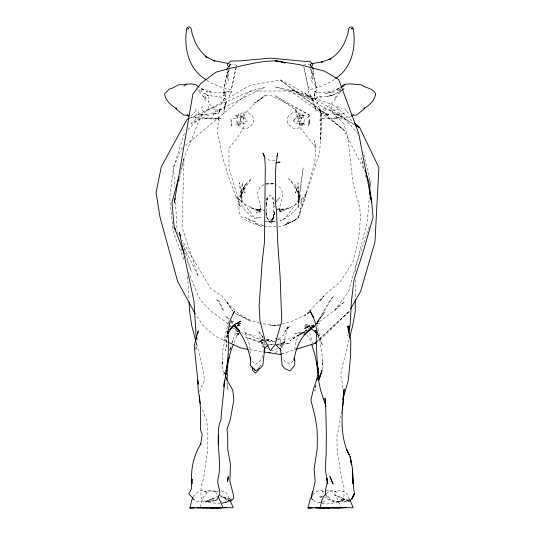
<?xml version="1.0" encoding="UTF-8"?>
<svg xmlns="http://www.w3.org/2000/svg" width="535" height="535" viewBox="0 0 535 535"><rect width="100%" height="100%" fill="white"/><g stroke="black" fill="none" stroke-linecap="round" stroke-linejoin="round"><path stroke-width="0.4" stroke-dasharray="2.67 2.01" d="M228.786 69.162L228.345 81.581L225.743 83.955L224.078 86.436C225.897 80.33 226.064 73.79 229.996 68.406M355.434 279.825L355.233 297.928M355.541 271.599L355.601 266.657L367.264 222.226L369.344 197.535M294.945 349.776L295.066 345.657L295.995 340.721L299.406 334.636L306.95 329.948M195.904 348.954L196.151 342.367M316.907 98.748L317.048 96.32M208.469 108.291L208.603 106.231M309.411 124.742L309.665 120.95L308.595 123.518M313.543 69.162L312.453 79.026L312.534 74.097L310.367 68.426M199.936 391.747L200.063 390.095L204.53 380.224L202.31 365.412L196.077 342.032M263.621 347.309L264.751 340.601M370.461 184.368L370.594 182.723L363.131 151.766M227.308 334.963L225.683 350.599L227.388 335.786M195.944 349.776L197.428 337.431M348.118 333.318L347.817 335.786L348.338 333.506M206.878 80.303L209.74 82.49L220.601 86.971L231.28 89.893L236.196 66.855M236.537 65.618L236.61 65.176L231.742 64.193M267.634 197.535L266.203 205.768L267.634 197.535L270.195 195.114L272.723 197.535L273.184 202.471L274.856 206.704M227.261 70.573C227.101 79.414 221.35 87.539 225.282 96.313L221.697 103.716L225.609 96.313L225.115 93.839L223.282 96.093L225.77 93.826L224.58 91.371L223.643 93.892L225.75 91.766L223.282 92.421L230.652 91.371L223.282 92.394L206.002 91.906L210.937 91.92L208.155 91.572L206.002 89.78L203.534 89.465L198.224 86.683M274.736 211.82L272.87 222.226L273.278 217.284L274.736 211.82L271.365 223.296L274.736 211.82L273.365 217.284L270.162 222.787L266.771 217.284L265.895 211.151L266.771 217.284L270.162 222.787L273.372 217.284L273.699 202.471L275.13 207.406M315.964 384.826L314.807 390.971L316.065 384.826M266.183 205.514L266.784 202.471L266.791 217.284L270.195 220.848L273.372 217.284M230.578 349.415L231.367 345.463M231.996 342.3L232.31 340.721L231.882 342.28M236.289 66.875L231.28 89.893M178.911 181.465L179.446 179.044M179.62 178.235L184.067 158.032L201.555 114.523L191.262 123.552L265.253 87.065L250.44 91.077L190.079 117.974M200.291 507.18C201.167 500.392 204.116 493.109 210.997 490.535L213.659 490.515L216.568 492.153L217.464 492.086L214.588 491.765L216.568 492.153L219.497 490.274M321.963 369.645L323.006 365.412L322.244 360.47L322.378 365.412L322.852 360.47L319.763 340.099L317.83 336.468M228.659 321.762L223.824 340.721L226.94 335.278M349.154 339.611L342.607 365.412L340.608 375.282L341.825 380.224L343.015 390.095M341.778 411.368L339.518 419.721L338.722 429.598L337.063 434.534L336.963 439.476L337.124 449.346L338.481 459.224L342.139 481.44L343.403 483.907L343.918 486.375L343.992 496.253L343.102 498.72M180.616 170.732L184.067 158.032L182.054 227.161L198.378 276.535L183.331 245.866M236.49 65.611L236.61 65.176M229.736 350.077L231.026 345.403M228.231 355.534L228.9 353.254M229.782 350.218L231.113 345.657M184.428 133.349L173.307 167.91L181.572 148.583L182.85 147.52M231.628 344.079L236.002 330.65L237.935 331.486M369.27 226.693L355.601 266.657L348.599 291.348L334.288 311.016L344.587 301.586L339.023 305.9L333.98 310.674L315.61 324.671M266.062 200.551L267.125 197.535L266.162 199.649M229.441 69.831L227.763 74.097L227.79 79.026L226.867 69.985M234.049 342.828L236.41 336.916L239.185 333.231M259.515 367.338L260.498 365.077L258.492 367.324M262.966 355.534L260.592 360.737L255.382 364.542L251.664 360.47M225.476 371.27L223.423 375.282L225.242 372.046M193.356 496.955L194.071 495.584L197.883 492.046L200.806 490.535L203.467 490.515L206.383 492.153L207.272 492.086L204.397 491.765L206.383 492.153L209.305 490.274L215.337 492.401L217.297 494.554M316.573 323.354L329.313 301.158L333.586 295.842L316.666 323.394M281.209 346.82L285.028 340.735L279.899 345.563L285.008 341.965L275.893 345.175M237.547 325.909L238.409 324.544M227.562 334.856C222.781 344.032 221.577 355.18 222.48 365.412L222.54 360.47L221.764 365.412L224.626 374.981M237.446 325.909L238.342 324.544M270.73 340.594L271.245 340.347L272.817 341.49A1.866 0.354 -2.8 0 1 270.556 341.337A1.866 0.354 -2.8 0 1 271.92 340.842L270.73 340.594A22.537 0.836 0 0 1 266.189 340.594M316.773 323.601L325.099 311.838L316.546 322.297M281.55 347.623L282.975 345.657L287.917 325.909L285.289 331.56L289.903 325.882L285.021 330.884L283.851 334.843L275.953 341.21M293.147 120.997L297.333 116.055L304.756 115.226L302.282 115.801L301.981 113.788L304.107 116.062L302.282 117.881L299.814 117.573L297.346 118.322L299.48 116.062L299.058 118.529L299.613 123.465L297.346 121.204L299.814 121.639L301.64 123.465L300.536 125.939L299.814 123.632L304.756 124.133L302.282 123.946L299.814 124.695L299.814 123.946L294.879 123.465L294.879 121.131L293.147 120.997L297.333 116.055L299.888 116.108L299.439 118.342L302.215 118.509L299.814 121.284L302.609 123.732L302.282 123.98L304.756 123.665L302.282 123.946M336.248 96.313L334.382 98.493L337.037 96.501L339.163 93.839L336.849 91.378M275.117 202.872L279.718 197.535L275.973 201.855M335.82 98.781C332.389 102.519 328.965 106.732 324.063 108.505L322.11 111.126L326.972 114.443L324.471 113.601L329.44 114.283L322.016 113.627L319.348 108.973L320.177 110.551L317.094 108.826L315.489 108.652L313.356 103.716L312.152 98.821L314.627 98.681L320.164 96.721L331.907 95.698L334.91 94.374L326.972 96.654L331.907 95.698L334.355 93.806L336.849 93.19L339.177 91.044L341.785 90.609L339.712 89.111M309.671 311.076L319.121 300.603L324.096 296.123L319.703 301.459L323.702 295.735L339.926 282.306L353 261.722L358.898 236.216L360.483 217.284L359.727 207.413L352.953 182.723L347.984 138.284L343.972 124.026L328.931 109.026L353.421 123.832M292.892 361.011L289.943 364.241L284.413 361.045L282.915 357.601M238.851 333.198L235.995 336.214L239.259 333.666M187.925 129.784L206.008 111.38L244.602 88.335L250.44 85.292L280.066 79.822L289.943 84.818L339.712 113.293L357.995 133.536M311.945 326.905L314.246 324.605M349.295 311.25L317.081 341.25L349.295 311.25L324.564 335.826L317.282 341.43M338.849 93.451L341.785 90.642L339.344 89.011L336.849 89.552L339.177 91.044L338.742 88.329L340.086 87.66M201.066 115.734L203.233 113.681M312.42 326.959L314.246 325.24M314.854 324.665L319.114 320.659L316.62 322.498M326.972 115.834L329.306 113.647M309.103 311.604L304.542 315.857L310.641 311.637M312.707 495.076L315.978 492.046L318.9 490.535L321.562 490.515L324.477 492.153L322.491 491.765L325.367 492.086M326.39 493.558L328.029 492.046L330.951 490.535L333.613 490.515L336.528 492.153L337.418 492.086L334.542 491.765L336.528 492.153L339.451 490.274L345.483 492.401L347.442 494.554L349.462 499.068M324.504 110.665L326.704 108.752M342.353 90.161L344.045 88.71L343.095 87.767M184.849 85.466L183.786 86.369L185.016 85.526M191.189 115.654L193.65 113.594M342.353 90.134L344.045 88.71M185.398 145.386L250.44 91.077L294.879 90.91L334.382 105.435L352.919 121.679M193.657 113.119L196.111 111.133M312.366 328.289L314.928 326.216M312.306 327.193L314.299 325.675M237.56 326.062L239.968 324.237M201.066 108.117L203.534 106.331M334.261 79.427L330.784 81.909L319.402 86.971L308.722 89.893L303.713 66.875M204.47 98.781L206.463 101.035L208.469 101.704L208.088 100.901L208.663 103.429L213.411 107.288L216.133 108.545L217.732 111.126L215.491 113.306L213.411 114.383L215.879 113.594L213.411 113.975L218.347 113.594L220.861 108.531L218.862 111.367L220.815 109.742L223.496 108.705C226.058 106.131 226.532 102.131 225.75 98.714L220.815 97.45L218.608 96.206L213.411 96.2L208.469 95.491L205.42 94.414L208.469 95.718L205.942 93.906L203.534 93.21L201.147 91.131L201.561 88.409L203.534 89.539L201.147 91.131L198.599 90.636L196.352 88.563M326.123 491.103L327.4 490.274L333.432 492.401L335.391 494.554L340.788 506.605M338.742 88.329L336.849 89.552L339.016 88.603L334.382 89.733L332.175 91.559L319.569 92.682L314.627 91.906L317.094 92.582L314.526 91.405L314.132 96.313L317.589 103.168L314.386 96.868L314.506 93.658L314.132 96.313L316.673 88.904L316.312 86.436L316.111 88.904C316.051 82.303 312.968 75.943 312.741 69.162M263.969 184.682L260.097 187.15L257.489 192.6C257.462 199.321 262.397 205.58 259.341 212.348L260.759 208.088L258.499 212.348L260.318 209.051L264.504 210.636M306.869 330.015L289.943 340.675L307.665 329.446M306.869 329.901C297.694 335.973 286.446 342.781 275.13 338.294M304.756 332.115L299.821 334.883L304.054 332.616M309.919 312.045L299.821 317.703L289.943 322.224L280.587 324.297M351.214 116.597C346.112 118.857 339.919 117.988 334.382 118.068L339.317 117.693L342.032 116.209L339.317 117.693L334.382 118.068L336.368 118.041L334.382 118.696L322.037 118.67L319.923 120.997L320.318 113.594L318.8 106.184L321.053 113.594L321.455 128.407L319.549 152.622L302.021 207.413L314.613 162.847L315.677 153.097L314.406 140.752L316.172 148.162L300.73 128.413L294.986 108.458L301.86 118.536L294.437 109.033L275.13 95.718L308.835 114.604L270.195 95.136L265.253 95.986L254.546 102.981L265.253 95.304L254.927 103.315L245.244 113.273L243.024 118.536L243.224 113.601L243.626 123.471L243.091 128.413L236.503 139.214L228.953 148.162L228.987 167.91L237.7 197.535L241.392 201.541L235.955 196.753L228.853 177.787L221.423 153.097L220.079 143.219L217.551 133.342L218.614 116.062L219.424 120.997L218.347 119.037L206.002 118.703L203.942 118.135L213.411 117.974L220.868 118.73L191.189 117.72L188.46 116.255M214.301 500.085L210.944 501.897L206.008 501.449L208.122 501.034M312.58 327.815L314.74 326.664M275.13 352.585L279.651 350.244M322.398 496.44L319.569 497.858L321.682 497.129M311.036 325.915L314.633 324.123M277.832 348.499L275.13 349.837L270.636 350.632M339.611 91.666L341.785 90.642M208.028 500.733L206.008 501.676L201.066 501.944L196.131 501.402L195.014 500.513M211.572 499.148L217.417 496.5M208.469 109.14L203.534 111.347L201.066 108.973M208.316 500.446L206.008 501.409L210.944 501.843L213.967 500.813M212.295 498.847L215.879 497.363M237.654 324.872L239.112 324.324M339.317 108.959L331.907 111.333L331.907 109.14M281.637 353.949L294.992 349.703M312.58 327.139L314.74 326.497M210.944 500.486L214.782 499.422M263.14 339.585L260.318 340.32L265.253 340.207M218.815 495.998L220.815 495.477L225.93 498.7L229.589 498.974M317.295 323.829L319.569 323.247L315.456 323.976M279.812 324.471L275.13 325.501L270.195 325.434L279.243 325.313M303.392 65.176L309.036 64.173M277.598 345.068L289.943 343.189L276.776 344.266M275.13 341.323L270.195 341.992L266.443 340.133M338.495 502.071C332.723 502.572 326.751 505.608 321.114 502.753M304.756 332.242L294.879 333.352L303.933 332.723M322.037 496.406L319.569 496.661L322.037 496.788M319.569 502.218L324.504 501.756L319.569 502.592L314.633 501.462L313.483 500.365M238.095 123.879L235.627 124.087L245.505 123.465L245.505 121.131L247.25 120.997L242.943 116.162L235.627 115.286L238.095 115.827L238.262 113.788L236.296 116.062L238.095 117.867L240.563 117.546L243.037 118.436L240.743 116.062L240.777 123.465L243.037 121.198L240.563 121.545L238.643 123.465L237.741 125.585L240.563 123.919L240.563 124.561L237.774 123.679L237.868 121.358L240.75 120.87L240.195 116.222L242.943 116.162M273.485 344.533L270.195 344.801L267.794 344.105M310.313 326.27L314.633 325.922L311.337 325.922M276.776 209.145L280.066 208.944L285.008 209.981L280.066 209.379L290.311 207.54L279.678 211.96L294.879 205.273L299.393 202.123L306.869 192.6C300.978 204.517 292.678 215.786 280.066 221.042L285.717 217.865L299.988 197.843L298.764 202.471L298.55 207.413L297.955 182.723L298.764 202.471L303.144 167.91L300.302 187.658L298.764 202.471L298.497 192.6L299.526 198.291L295.233 186.815L298.015 192.6L291.849 182.723L288.753 178.797L294.879 184.555L297.286 187.658L295.22 193.041L297.119 187.658L300.697 196.345L302.128 202.471L298.898 217.284L294.879 220.106L298.43 217.284L300.309 213.218L301.138 207.413L298.43 217.284L294.879 220.306L285.008 224.981L289.101 221.423L285.008 225.148L280.066 226.532L276.776 226.472M266.41 339.792L270.195 339.578L265.253 339.029M265.253 184L274.308 183.813L265.253 183.853M280.066 325.307L275.13 325.501L260.318 323.441M338.495 501.703L334.382 501.823L328.243 499.824L326.617 496.467M237.099 325.668L241.185 325.588L236.704 325.514M339.317 501.863L334.382 501.957L329.219 498.914L338.615 501.71M266.082 183.986L275.13 183.826M276.776 209.218L280.066 209.165L278.895 208.403L280.888 212.348L279.604 208.423L280.059 212.362L279.825 206.49L282.32 197.535L282.761 192.6L280.093 187.611L276.374 184.776M229.14 499.463L224.653 499.509L227.676 500.406M275.13 160.507L270.195 160.46L265.293 157.852M269.332 344.507L273.318 344.553M275.953 226.459L260.318 226.191L254.446 223.048L263.849 225.523M233.16 118.516L235.627 118.663M345.931 499.188L347.536 499.309M220.273 503.729L206.008 502.144L201.829 498.72L201.013 496.112L201.073 486.375L203.521 478.905L207.814 449.346L207.861 429.598L206.196 419.172L201.394 407.57M341.785 501.696L343.43 501.87M324.504 496.915L329.446 497.483L327.012 496.239M264.43 225.85C256.232 225.563 248.186 222.359 241.833 217.284C238.075 213.238 239.138 207.513 238.898 202.471L240.489 207.506L238.068 202.471L238.563 197.535L251.57 178.71C245.946 183.525 241.064 188.989 240.282 196.833L245.07 186.615L240.824 198.131L242.315 182.723L241.499 202.471L239.419 182.723L243.131 202.471L254.66 217.865L260.906 217.611L255.382 218.695C246.247 214.428 241.031 205.065 235.955 196.753L245.505 204.497L255.382 209.707L250.039 207.547L255.382 208.663L261.006 211.679L255.382 209.078L260.318 209.794L255.382 209.954L260.318 209.352L255.382 210.783L260.318 208.931L264.504 210.596M220.821 501.843L222.466 502.097M249.618 349.676L262.785 351.736M200.993 89.104L203.534 89.539M263.849 339.926C256.807 338.715 249.952 336.174 244.348 331.66L246.414 335.786L249.805 345.657L250.179 353.434M231.053 499.081L220.821 496.915M240.569 332.643L255.315 335.813M231.334 321.187L235.948 322.364M264.604 343.176L245.505 336.97L266.276 345.322L260.338 340.701L264.176 346.7L266.116 347.884M231.013 326.865L229.475 326.417L230.946 327.193M259.562 323.207L251.256 320.659L235.634 313.617L250.26 321.074C241.017 315.891 232.812 309.11 225.991 300.998L232.692 311.096L225.977 300.871L221.724 295.855L210.944 288.84L181.853 240.068M308.481 325.106L304.756 323.789L306.314 325.059M221.002 490.802L225.523 492.401L227.489 494.554L229.508 499.068M343.59 498.453L334.382 494.989L344.299 498.707M275.873 338.561L280.293 339.959L281.203 348.158M227.188 341.738L215.297 336.248L203.454 325.909L196.124 315.135M336.849 106.325L341.785 108.652M231.688 327.587L236.109 329.928L231.949 326.771M354.678 124.782L294.879 90.91L275.13 86.897L313.691 99.269L294.879 90.91L289.943 90.709L343.497 129.102L364.576 170.805M235.962 330.617L237.935 331.787M266.764 348.272L268.055 349.061M205.681 96.327L206.002 98.5L203.32 96.527L197.475 89.599M228.104 323.849L210.997 311.042L201.16 301.078L198.425 296.283L188.608 272.368M228.766 324.357L230.759 325.868M229.334 318.98L225.656 316.091L229.288 320.599M346.72 111.534L349.154 113.574M213.632 108.739L215.879 110.651M203.514 96.313L206.002 98.5M262.846 336.829L261.047 335.177L263.34 338.294M344.493 108.725L346.72 110.778M337.11 113.674L339.317 115.727M317.609 334.348L319.341 335.987L317.857 334.087M319.863 96.34L322.037 98.567M306.715 334.743L310.18 339.778L311.169 342.915M231.113 321.602L233.32 324.036M229.809 321.241L232.926 325.106M231.173 320.425L233.748 323.635M263.32 338.227L258.86 330.851L260.585 340.721L261.963 345.657L263.521 348.205M317.643 334.776L318.827 336.702L317.65 333.773M177.152 232.183L178.436 234.33M369.09 179.747L370.594 182.723L370.909 188.48M310.721 69.135L313.169 74.097L316.085 86.436L314.66 83.921L311.898 81.674L310.909 79.026L311.845 74.097L311.464 69.162M274.181 199.649L273.238 197.535L274.315 200.585M317.69 333.907L322.625 345.657L319.448 335.786L317.415 325.909L316.279 323.04M185.257 255.837L191.256 271.332L183.345 245.438M183.826 259.381L173.28 232.096L169.655 197.535L173.554 167.91L174.637 187.063M307.612 326.671L308.401 328.951M309.718 332.75L312.467 342.895M181.004 247.952L182.522 252.627M363.218 163.576L361.533 158.032L364.495 170.959M312.654 343.684L313.222 346.058M208.469 96.922L208.851 98.567M365.418 175.005L366.529 179.847M303.8 66.855L308.722 89.893M226.833 382.846L228.057 390.095L227.235 382.692M195.857 108.732L196.124 110.986M331.74 106.244L331.907 108.304M312.219 493.785L312.373 496.253M187.631 276.535L188.975 300.402M175.487 202.056L177.132 231.207M198.599 111.454L198.599 113.587M213.411 113.039L213.411 115.827M196.124 113.781L196.124 115.861M263.501 340.574A22.537 0.836 0 0 1 260.05 340.534A0.869 0.354 0 0 0 259.141 340.875A0.869 0.354 0 0 0 259.97 341.25A11.569 7.082 0 0 1 264.33 340.494M266.149 340.494A11.569 7.082 0 0 1 270.503 341.25M321.053 113.594L320.712 140.752L321.053 113.594L319.569 108.652L321.053 113.594M224.165 108.652L223.837 113.594L225.202 103.716L224.165 108.652L226.593 101.249L224.165 108.652M309.197 120.997L308.728 125.939L307.759 123.465L309.043 120.997L309.464 118.529L309.197 120.997M219.149 111.126L218.782 113.594L219.504 111.126L218.909 108.652L219.149 111.126M237.694 116.162L236.784 118.676L236.784 121.773L237.694 124.287L242.863 128.346L247.437 128.346L252.607 124.287L253.523 121.773L253.523 118.676L252.607 116.162L247.437 112.103L242.863 112.103L237.694 116.162M288.278 116.162L287.369 118.676L287.369 121.773L288.278 124.287L293.454 128.346L298.022 128.346L303.198 124.287L304.107 121.773L304.107 118.676L303.198 116.162L298.022 112.103L293.454 112.103L288.278 116.162M231.568 91.371L229.241 96.313L231.568 91.371M246.635 183.559L243.164 187.658L245.11 193.115L242.964 187.658L246.635 183.559M309.197 116.062L307.224 118.095L309.284 116.062L308.762 113.594L309.197 116.062M260.318 209.051L256.412 213.07L260.318 209.105M342.494 498.72L341.437 499.804L342.494 498.72M294.879 220.306L285.008 224.787L294.879 220.306M329.44 92.308L324.892 93.879L329.44 92.388L334.382 91.913L329.44 92.308M238.449 333.084L235.634 333.686L238.449 333.091M344.252 113.774L334.382 114.403L344.252 113.774M201.066 114.256L198.599 114.289L208.469 114.383L201.066 114.256M275.13 221.503L265.253 221.523L275.13 221.503M255.717 221.617L250.447 220.607L245.358 217.457L250.447 220.052L255.717 221.617M225.757 497.965L220.821 496.192L225.93 498.7L225.757 497.965M219.424 301.225L215.879 299.413L218.093 301.225L223.77 311.096L219.424 301.225M196.124 117.747L193.556 116.062L196.124 117.76M325.006 113.132L280.066 79.822L324.444 113.654L329.507 118.476L344.259 130.7L325.006 113.132M308.849 96.313L304.756 92.843L313.871 101.249L308.314 91.371L310.567 96.313L313.871 101.249L308.849 96.313M315.583 108.652L314.567 104.078L316.038 111.126L315.583 108.652M231.789 125.939L230.739 118.355L231.789 125.939"/><path stroke-width="0.8" d="M196.271 339.076L193.984 301.225L179.272 232.096L180.469 236.022M348.76 332.496L349.034 325.909L348.526 330.021M224.479 380.224C224.038 393.446 221.604 406.493 221.049 419.721C217.13 427.599 218.822 435.998 218.387 444.411L218.367 434.534C217.344 449.407 221.657 464.3 218.006 478.972C216.782 484.142 220.206 488.629 219.724 493.785L216.983 499.784L214.716 500.559M225.696 372.969L225.536 376.132L227.148 380.224L232.745 390.095L233.842 399.973L230.271 419.721L226.927 429.598L227.689 434.534L227.743 449.346L230.465 464.159L229.889 481.44L233.782 496.253L233.313 498.72L230.692 501.308L228.432 500.633M312.54 492.962L315.162 481.44L314.099 469.095L317.168 449.346L317.329 439.476L317.121 429.598L315.229 417.487L310.902 399.973L313.543 388.771L316.473 380.224L319.228 375.57M227.95 361.292L227.455 370.347L226.593 374.58M250.668 358.423L250.581 359.868C248.073 347.329 243.345 334.194 233.447 325.755M199.622 395.86L199.301 399.973L200.351 403.771M226.96 380.224L227.408 375.282L226.211 370.347L226.292 371.992M186.775 28.395C183.545 47.093 188.313 69.229 205.734 79.427M176.222 107.588L176.068 108.953L183.786 115.119L188.721 115.239M227.676 333.318L230.378 319.756L234.564 311.096L232.932 313.918M316.834 380.224L317.402 375.282L318.579 371.056M223.904 385.16L224.386 381.047M312.641 65.872L312.841 64.22L309.691 61.191L304.756 61.344L270.195 58.101L240.569 60.863L230.692 61.07L227.422 64.22L227.609 65.872M197.923 333.318L198.217 330.851L194.225 345.657L198.184 384.337M342.186 409.85L343.617 399.973L343.363 395.86M250.614 356.959L250.347 365.505L255.483 370.702L260.318 368.214L262.832 365.412L264.805 347.743M312.353 492.962L312.627 491.317L311.169 496.253L311.771 498.72L312.915 499.817M223.871 386.858C226.626 368.394 230.07 349.522 227.736 330.851M229.007 357.313L227.535 362.603M175.179 198.431L174.29 202.471L192.934 93.846L200.732 83.627L215.879 72.198L230.692 68.166L255.382 62.862L265.253 61.371L275.13 60.796L280.066 61.425L285.008 62.969L281.209 62.134M348.512 332.75L350.077 325.909L351.441 301.225L353.936 280.293L363.425 250.861L373.089 217.284L371.718 202.471L368.989 182.569L365.137 169.909M264.731 347.743L264.056 350.599L265.253 347.569L268.169 345.383M225.971 370.748L230.792 350.953L233.454 344.306M349.562 338L352.632 325.909L355.287 311.096L355.24 299.58M276.943 156.173L277.725 153.097L276.093 162.974L275.505 172.845L275.478 202.471L276.602 212.348L277.665 241.974L280.119 276.535L281.744 320.973L274.85 345.095L270.335 350.599L265.186 340.869L260.017 320.973L259.121 306.16L262.183 261.722L264.491 241.974L265.3 167.281L264.738 158.032L262.986 153.097L264.638 156.494M178.891 177.078L171.989 202.471L174.156 227.161L184.354 253.51M319.542 378.706L322.05 370.347L318.512 380.224L320.565 390.095L326.049 406.727M259.187 368.087L258.204 370.347L255.382 373.136L252.58 370.347L252.152 367.057M229.04 66.949L230.451 63.999L226.786 69.162M192.995 497.637L191.918 499.697L189.918 507.929L216.521 507.454L207.807 508.25L196.826 507.715L223.088 507.742L217.972 496.059M311.805 496.266L310.012 499.697L308.013 507.929L329.747 507.561M350.512 309.116L360.63 291.348L374.955 241.974L378.9 167.622L359.721 127.638L354.157 122.762M227.723 333.92L232.845 325.909L229.696 329.761L234.41 324.865L240.569 321.354L237.747 322.612M186.936 27.907L188.166 26.83C192.767 26.315 191.189 33.678 192.948 36.086C195.549 44.632 200.518 52.57 207.881 57.78L205.38 56.556L214.956 61.124L213.077 60.442L228.492 63.545M351.883 116.229L353.234 114.697M311.37 327.487L303.893 334.977L311.811 327.534M325.848 494.066L324.21 495.584L322.063 499.697L320.064 507.929L346.66 507.454L337.953 508.25L326.965 507.715L353.234 507.742L350.137 500.579M185.384 85.018L186.447 84.115L191.289 83.901L196.124 84.757L198.224 86.683M335.545 78.364C352.211 68.159 356.25 46.471 353.22 28.395L351.836 26.83C347.228 26.315 348.813 33.678 347.048 36.086C344.058 45.816 337.953 55.172 328.59 59.739L330.877 58.77L321.395 62.16L322.732 61.739L311.45 63.745M311.724 328.811C300.824 335.532 295.527 348.178 294.11 360.47L293.976 358.002M316.62 341.939L314.633 343.463L295.781 349.455M363.894 108.598C369.431 105.301 374.667 100.573 375.664 93.839C373.096 88.048 365.973 88.409 361.533 84.791C355.681 84.818 350.037 82.925 344.252 84.684L342.146 86.817L344.252 84.918L340.762 87.325M225.757 502.606L231.387 499.436M309.691 325.922L304.756 328.363L309.691 326.169L304.756 326.049M208.697 500.419L211.392 499.162M189.323 118.309L187.063 119.318L161.282 166.84L156.1 192.6L160.032 217.284L177.653 281.47L195.208 313.791M339.317 501.676L344.801 499.235L342.741 500.064M344.259 501.957L349.957 499.483M222.399 503.268L225.757 501.917M281.637 353.949L280.066 354.444L263.608 351.869M275.993 162.954L280.066 162.286L278.655 161.777M187.591 28.85L188.668 28.763L188.146 28.796M329.787 507.989L319.422 508.15L314.921 507.715L329.667 507.722M351.662 115.246L356.598 115.079L364.261 108.906L364.188 107.535M211.352 507.762L226.706 507.454L217.992 508.25L210.014 508.003M186.254 84.684L178.844 84.731L171.441 88.529L169.321 88.997L164.559 93.839C165.569 100.654 170.892 105.248 176.403 108.638M211.994 507.695L233.28 507.742L230.518 501.328M235.634 323.548L240.569 323.548M309.691 326.169L308.956 326.156L317.034 333.8M247.972 349.422L240.569 347.917L227.93 342.086M279.691 61.799L275.13 60.796L299.821 64.728L324.504 71.148L338.702 79.561L358.691 133.349L371.718 202.471L369.498 192.781M268.73 352.231L270.195 352.819M347.061 500.499L349.194 501.389L352.231 498.72L354.056 493.785L351.803 498.72L354.571 494.253C351.615 479.373 354.845 462.835 346.593 449.346L349.021 454.717C338.795 434.393 342.34 410.86 344.132 389.085L342.741 399.973L348.325 380.224L350.626 355.534L350.806 340.721L347.87 325.909L348.185 330.021M355.401 125.19L359.721 127.638L354.825 124.675M194.459 500.064L192.787 498.72L192.279 497.543L188.848 493.785L191.276 489.278L192.058 478.972L191.884 483.907C190.473 469.817 193.423 455.907 200.866 443.816L200.692 444.411L202.15 434.534L200.511 429.598L200.531 409.85L199.856 399.973L198.211 390.095L197.662 380.224L198.177 383.515M275.712 344.58L280.521 349.509L280.842 350.599L280.113 348.318M233.875 324.645L239.941 331.346L234.785 324.919M187.136 114.717L188.46 116.255M316.867 332.823L314.881 330.289L316.854 333.492M309.859 64.066L313.082 68.527M254.158 368.715L255.483 370.702M175.012 228.592L174.156 227.161L175.259 229.401M313.644 317.415L309.872 310.534L314.727 320.605L316.934 330.851L316.198 340.721L317.101 360.47L319.081 380.224M326.296 495.798L325.32 493.785L325.708 488.85L326.985 483.907L327.039 478.491L327.734 483.907L325.267 469.095L326.129 454.282L326.37 434.534L325.828 409.85L324.932 398.107L325.608 402.019M310.2 64.795L310.882 66.253M317.061 332.309L316.466 330.851L317.081 332.375M318.686 369.638L317.108 365.412L314.874 354.665L311.664 344.48M195.863 341.23L191.784 325.909L189.577 311.096L189.069 302.048M318.078 373.169L317.369 370.347L316.921 362.121M294.417 358.356L294.852 360.47L294.645 365.412L289.937 370.956L285.008 368.755L282.159 365.412L280.521 349.509M350.973 462.514L350.244 456.75L351.462 464.982M352.257 472.392L352.431 474.037M352.518 469.095L353.02 483.907L352.859 478.972M228.271 476.732L227.616 481.44L228.271 476.732M315.844 342.333L314.633 343.463L315.857 342.36M194.245 507.722L189.918 507.929L194.245 507.722M312.34 507.722L308.013 507.929L312.34 507.722M324.391 507.722L320.064 507.929L324.391 507.722M351.856 28.796L351.334 28.763L352.404 28.85L351.856 28.796M332.991 483.907L329.948 476.504L332.991 483.907"/></g></svg>
